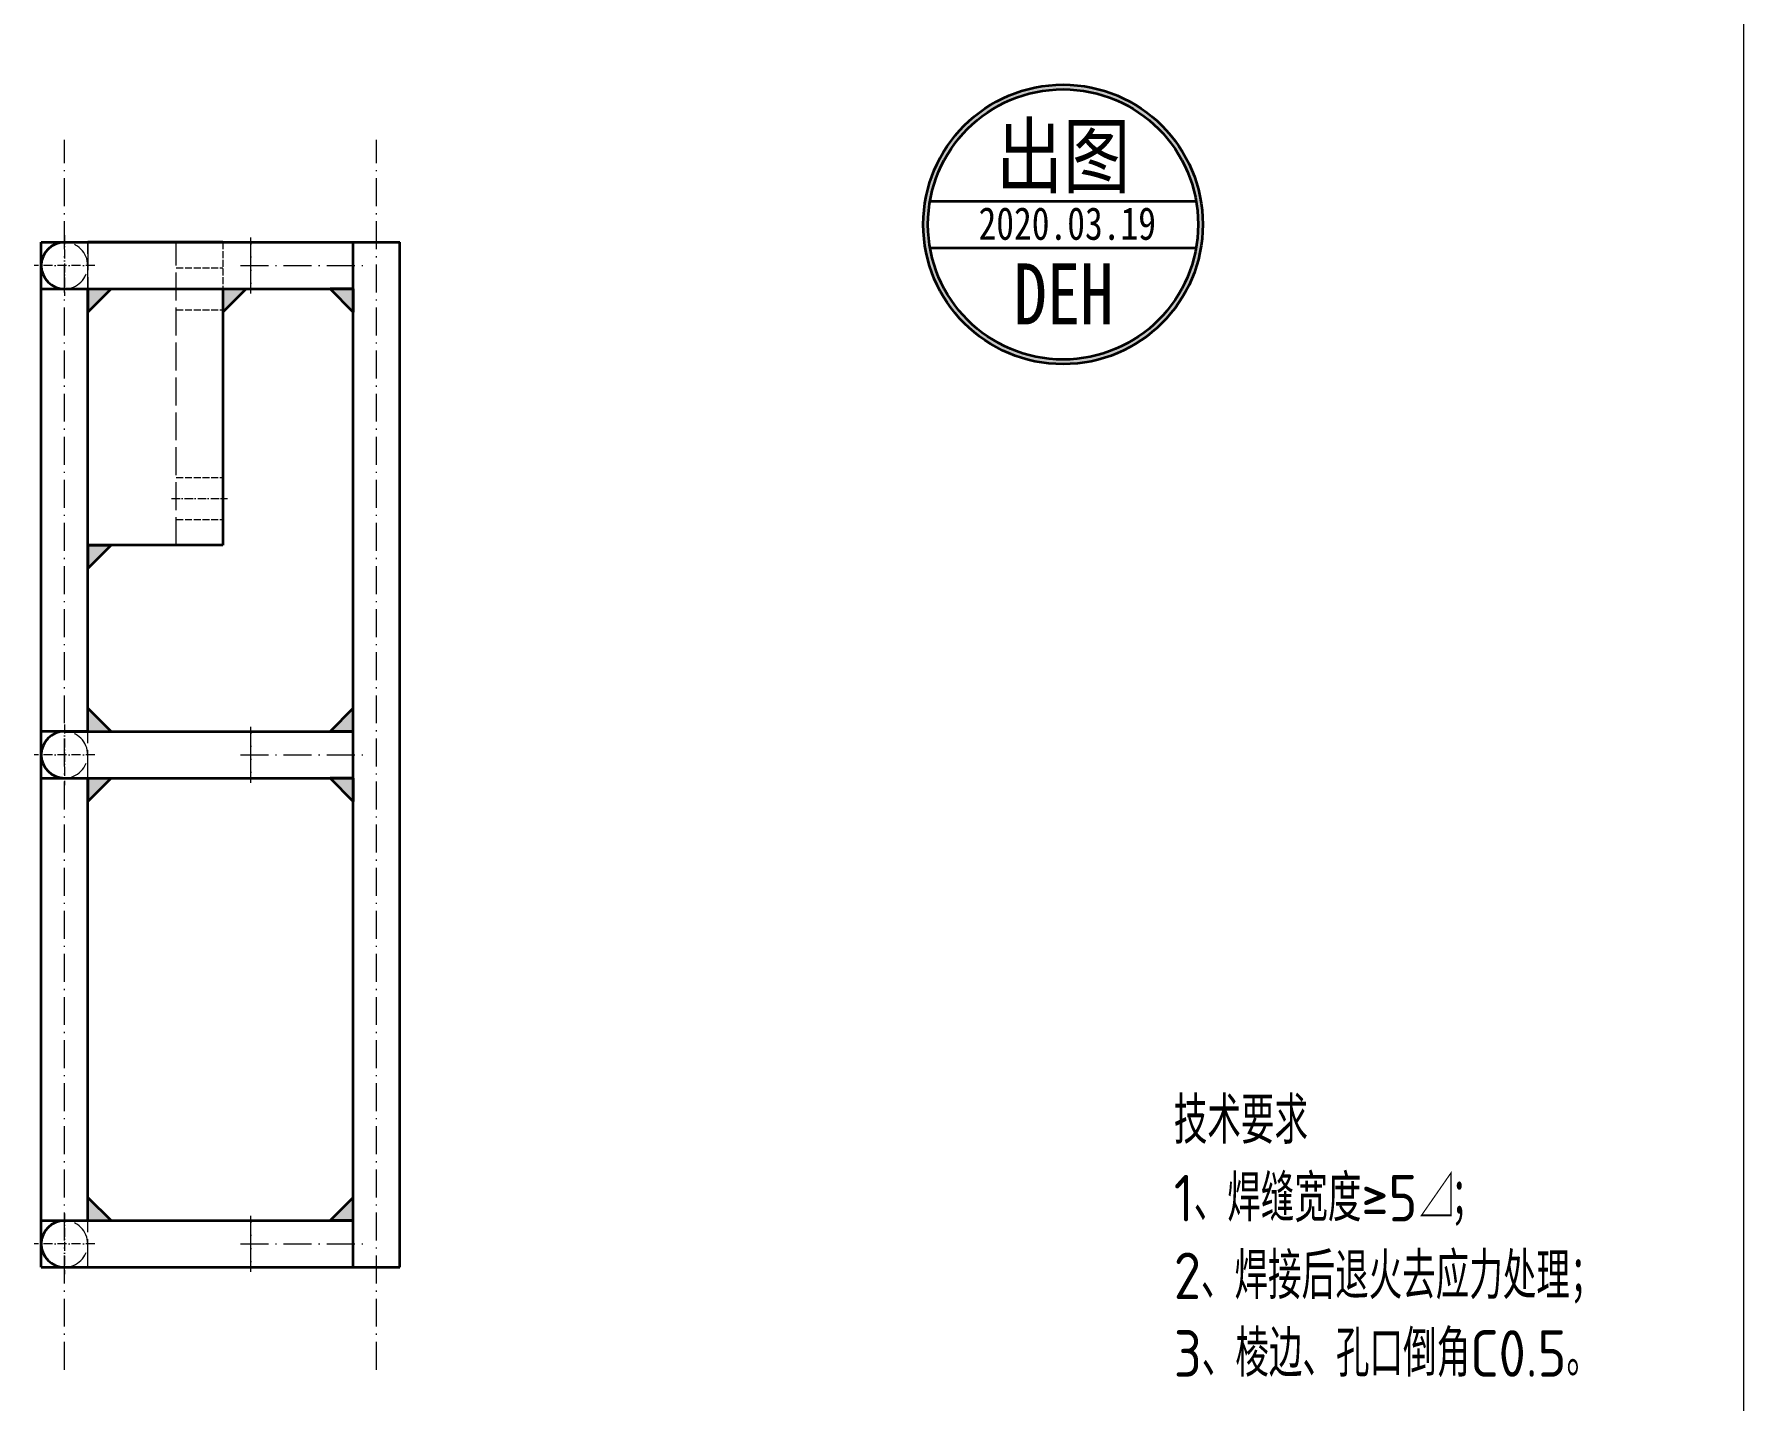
# Model space of a CAD drawing. Header units: millimetres. Extents: x -50043 to 104182, y -50696 to 36662.
# Drawn here: x -47376.6 to -47009.6, y 35985.6 to 36279 of the extents above; entities that cross this region are included whole.
import ezdxf
from ezdxf.enums import TextEntityAlignment as Align

# ---------------------------------------------------------------- set-up
doc = ezdxf.new("R2010")
doc.units = ezdxf.units.MM
doc.header["$LTSCALE"] = 0.5
doc.linetypes.add('DASHDOT', pattern=[18.5, 12, -3, 0.5, -3])
doc.linetypes.add('DASHED', pattern=[15, 12, -3])
for name, color, linetype, lineweight in [('DRAWING', 7, 'Continuous', 35), ('印章专用-出图', 1, 'Continuous', 80), ('图框', 7, 'Continuous', 18), ('标注线', 3, 'Continuous', 18), ('粗实线', 7, 'Continuous', 35)]:
    doc.layers.add(name, color=color, linetype=linetype, lineweight=lineweight)
doc.styles.add('国标', font='simfang.ttf', dxfattribs={"width": 0.8})
doc.styles.add('机械长仿宋', font='gbenor.shx', dxfattribs={"height": 1, "bigfont": 'gbcbig.shx'})

# ---------------------------------------------------------------- blocks, each defined once
blk = doc.blocks.new('GZDEH零件A3图框V01版')
at = {"layer": '图框', "linetype": 'Continuous'}
blk.add_line((3272.49, -1832.96), (3272.49, -1554.46), dxfattribs=at)
blk = doc.blocks.new('DEH A3')
at = {"layer": '图框'}
blk.add_blockref('GZDEH零件A3图框V01版', (-2857.49, 1846.46), dxfattribs=at)
blk = doc.blocks.new('WELDING_5')
at = {"layer": '粗实线'}
blk.add_hatch(color=256, dxfattribs=at).paths.add_polyline_path([(0, 5), (0, 0), (5, 0)])
for q in [(0, 5), (5, 0)]:
    blk.add_line((0, 0), q, dxfattribs=at)
blk.add_lwpolyline([(0, 5), (5, 0)], dxfattribs=at)
blk = doc.blocks.new('出图章')
at = {"layer": '印章专用-出图'}
h = blk.add_hatch(color=256, dxfattribs=at)
h.paths.add_polyline_path([(15, 0, 1), (-15, 0, 1)])
h.paths.add_polyline_path([(14.5, 0, 1), (-14.5, 0, 1)], flags=16)
h.paths.add_polyline_path([(-7.31, -12.35), (7.41, -12.35), (7.41, -2.73), (-7.31, -2.73)], flags=8)
at = {"layer": '印章专用-出图', "lineweight": 35}
for p, q in [((-14.28, 2.5), (14.28, 2.5)), ((-14.28, -2.5), (14.28, -2.5))]:
    blk.add_line(p, q, dxfattribs=at)
for radius in [15, 14.5]:
    blk.add_circle((0, 0), radius, dxfattribs=at)
at = {"layer": '印章专用-出图', "color": 4, "style": '国标', "width": 0.8}
blk.add_text('DEH', height=6.562, dxfattribs=at).set_placement((0.05, -10.74), align=Align.CENTER)
at = {"layer": '印章专用-出图', "color": 3, "style": '国标', "width": 0.8}
blk.add_attdef('出图', text='', height=6.6, dxfattribs=at).set_placement((0, 7.35), align=Align.MIDDLE_CENTER)
at = {"layer": '印章专用-出图', "color": 2, "style": '国标', "width": 0.8}
blk.add_attdef('XXXX.XX.XX', text='', height=3.5, dxfattribs=at).set_placement((0.45, 0.1), align=Align.MIDDLE_CENTER)
blk = doc.blocks.new('YZ-CT')
at = {"layer": '印章专用-出图'}
blk.add_blockref('出图章', (0.63, 0), dxfattribs=at).add_auto_attribs({'出图': '出图', 'XXXX.XX.XX': '2020.03.19'})
blk = doc.blocks.new('CC')
at = {"layer": '印章专用-出图'}
blk.add_blockref('YZ-CT', (20009.41, -16878.05), dxfattribs=at)

msp = doc.modelspace()

# ---------------------------------------------------------------- linework, layer by layer
at = {"color": 2, "linetype": 'DASHDOT', "lineweight": 13}
for p, q in [((-47370.138, 35992.3), (-47370.138, 36256.3)), ((-47303.138, 35992.3), (-47303.138, 36256.3)), ((-47332.338, 36229.3), (-47305.938, 36229.3)), ((-47332.338, 36124.3), (-47305.938, 36124.3)), ((-47332.338, 36019.3), (-47305.938, 36019.3))]:
    msp.add_line(p, q, dxfattribs=at)
at = {"color": 7, "lineweight": 35, "ltscale": 0.25}
for p, q in [((-47375.138, 36234.3), (-47365.138, 36234.3)), ((-47308.138, 36224.3), (-47308.138, 36234.3)), ((-47308.138, 36234.3), (-47298.138, 36234.3)), ((-47365.138, 36129.3), (-47375.138, 36129.3)), ((-47308.138, 36119.3), (-47308.138, 36129.3)), ((-47375.138, 36024.3), (-47365.138, 36024.3)), ((-47308.138, 36014.3), (-47308.138, 36024.3)), ((-47308.138, 36014.3), (-47298.138, 36014.3))]:
    msp.add_line(p, q, dxfattribs=at)
at = {"color": 7, "lineweight": 35}
for p, q in [((-47375.138, 36014.3), (-47375.138, 36234.3)), ((-47370.138, 36234.3), (-47330.138, 36234.3)), ((-47336.138, 36234.3), (-47365.138, 36234.3)), ((-47330.138, 36234.3), (-47308.138, 36234.3)), ((-47298.138, 36014.3), (-47298.138, 36234.3)), ((-47375.138, 36129.3), (-47375.138, 36224.3)), ((-47370.138, 36224.3), (-47330.138, 36224.3)), ((-47365.138, 36129.3), (-47365.138, 36224.3)), ((-47336.138, 36224.3), (-47336.138, 36169.3)), ((-47330.138, 36224.3), (-47308.138, 36224.3)), ((-47308.138, 36129.3), (-47308.138, 36224.3)), ((-47336.138, 36169.3), (-47365.138, 36169.3)), ((-47370.138, 36129.3), (-47330.138, 36129.3)), ((-47330.138, 36129.3), (-47308.138, 36129.3)), ((-47375.138, 36024.3), (-47375.138, 36119.3)), ((-47370.138, 36119.3), (-47330.138, 36119.3)), ((-47365.138, 36024.3), (-47365.138, 36119.3)), ((-47330.138, 36119.3), (-47308.138, 36119.3)), ((-47308.138, 36024.3), (-47308.138, 36119.3)), ((-47370.138, 36024.3), (-47330.138, 36024.3)), ((-47330.138, 36024.3), (-47308.138, 36024.3)), ((-47370.138, 36014.3), (-47330.138, 36014.3)), ((-47330.138, 36014.3), (-47308.138, 36014.3))]:
    msp.add_line(p, q, dxfattribs=at)
at = {"color": 2, "linetype": 'DASHDOT', "lineweight": 13, "ltscale": 0.325}
for p, q in [((-47370.138, 36235.8), (-47370.138, 36222.8)), ((-47363.638, 36229.3), (-47376.638, 36229.3)), ((-47370.138, 36130.8), (-47370.138, 36117.8)), ((-47363.638, 36124.3), (-47376.638, 36124.3)), ((-47370.138, 36025.8), (-47370.138, 36012.8)), ((-47363.638, 36019.3), (-47376.638, 36019.3))]:
    msp.add_line(p, q, dxfattribs=at)
at = {"color": 1, "linetype": 'DASHED', "lineweight": 13}
for p, q in [((-47365.138, 36014.3), (-47365.138, 36234.3)), ((-47365.138, 36234.3), (-47365.138, 36169.3)), ((-47346.138, 36169.3), (-47346.138, 36234.3))]:
    msp.add_line(p, q, dxfattribs=at)
at = {"color": 1, "linetype": 'DASHED', "lineweight": 13, "ltscale": 0.25}
for p, q in [((-47336.138, 36234.3), (-47336.138, 36224.3)), ((-47330.138, 36224.3), (-47330.138, 36234.3)), ((-47308.138, 36224.3), (-47308.138, 36234.3)), ((-47346.138, 36228.8), (-47336.138, 36228.8)), ((-47346.138, 36219.8), (-47336.138, 36219.8)), ((-47346.138, 36183.8), (-47336.138, 36183.8)), ((-47346.138, 36174.8), (-47336.138, 36174.8)), ((-47330.138, 36119.3), (-47330.138, 36129.3)), ((-47308.138, 36119.3), (-47308.138, 36129.3)), ((-47330.138, 36014.3), (-47330.138, 36024.3)), ((-47308.138, 36014.3), (-47308.138, 36024.3))]:
    msp.add_line(p, q, dxfattribs=at)
at = {"color": 2, "linetype": 'DASHDOT', "lineweight": 13, "ltscale": 0.3}
for p, q in [((-47330.138, 36223.3), (-47330.138, 36235.3)), ((-47347.138, 36224.3), (-47335.138, 36224.3)), ((-47347.138, 36179.3), (-47335.138, 36179.3)), ((-47330.138, 36118.3), (-47330.138, 36130.3)), ((-47330.138, 36013.3), (-47330.138, 36025.3))]:
    msp.add_line(p, q, dxfattribs=at)
at = {"color": 7, "lineweight": 13, "ltscale": 0.25}
for p, q in [((-47330.138, 36224.3), (-47330.138, 36234.3)), ((-47330.138, 36119.3), (-47330.138, 36129.3)), ((-47330.138, 36014.3), (-47330.138, 36024.3))]:
    msp.add_line(p, q, dxfattribs=at)
at = {"color": 7, "lineweight": 35, "ltscale": 0.124707}
for p, q in [((-47375.138, 36224.3), (-47370.15, 36224.3)), ((-47375.138, 36119.3), (-47370.15, 36119.3))]:
    msp.add_line(p, q, dxfattribs=at)
at = {"color": 1, "linetype": 'DASHED', "lineweight": 13, "ltscale": 0.125293}
for p, q in [((-47370.15, 36224.3), (-47365.138, 36224.3)), ((-47370.15, 36119.3), (-47365.138, 36119.3))]:
    msp.add_line(p, q, dxfattribs=at)
at = {"color": 7, "lineweight": 35, "ltscale": 0.124268}
msp.add_line((-47375.138, 36014.3), (-47370.167, 36014.3), dxfattribs=at)
at = {"color": 1, "linetype": 'DASHED', "lineweight": 13, "ltscale": 0.125732}
msp.add_line((-47370.167, 36014.3), (-47365.138, 36014.3), dxfattribs=at)
at = {"color": 7, "lineweight": 35}
for centre in [(-47370.138, 36229.3), (-47370.138, 36124.3), (-47370.138, 36019.3)]:
    msp.add_arc(centre, 5, 90, 270, dxfattribs=at)
at = {"color": 1, "linetype": 'DASHED', "lineweight": 13}
for centre in [(-47370.138, 36229.3), (-47370.138, 36124.3), (-47370.138, 36019.3)]:
    msp.add_arc(centre, 5, 270, 90, dxfattribs=at)

# ---------------------------------------------------------------- block references
at = {"layer": 'DRAWING'}
for p, rotation in [((-47365.138, 36224.3), 270), ((-47336.138, 36224.3), 270), ((-47308.138, 36224.3), 180), ((-47365.138, 36169.3), 270), ((-47308.138, 36129.3), 90), ((-47365.138, 36119.3), 270), ((-47308.138, 36119.3), 180), ((-47308.138, 36024.3), 90)]:
    msp.add_blockref('WELDING_5', p, dxfattribs=dict(at, rotation=rotation))
for p in [(-47365.138, 36129.3), (-47365.138, 36024.3)]:
    msp.add_blockref('WELDING_5', p, dxfattribs=at)
at = {"layer": '图框', "xscale": 2, "yscale": 2, "zscale": 2}
msp.add_blockref('DEH A3', (-47839.646, 35772.417), dxfattribs=at)
at = {"layer": '标注线', "xscale": 2, "yscale": 2, "zscale": 2}
msp.add_blockref('CC', (-87175.855, 69994.237), dxfattribs=at)

# ---------------------------------------------------------------- texts
at = {"layer": '标注线', "color": 2, "insert": (-47131.995, 36050.8), "char_height": 20, "width": 412.08189, "attachment_point": 1, "style": '机械长仿宋'}
msp.add_mtext('{\\H0.5x;技术要求\\H1.4x;\\P\\H0.7143x;1、\\A2;焊缝宽度≥5\\Q19.2;△\\Q0;；\\P\\A0;2、焊接后退火去应力处理；\\P3、\\A2;棱边、\\A0;孔口倒角C0.5。}', dxfattribs=at)

doc.saveas('drawing.dxf')
